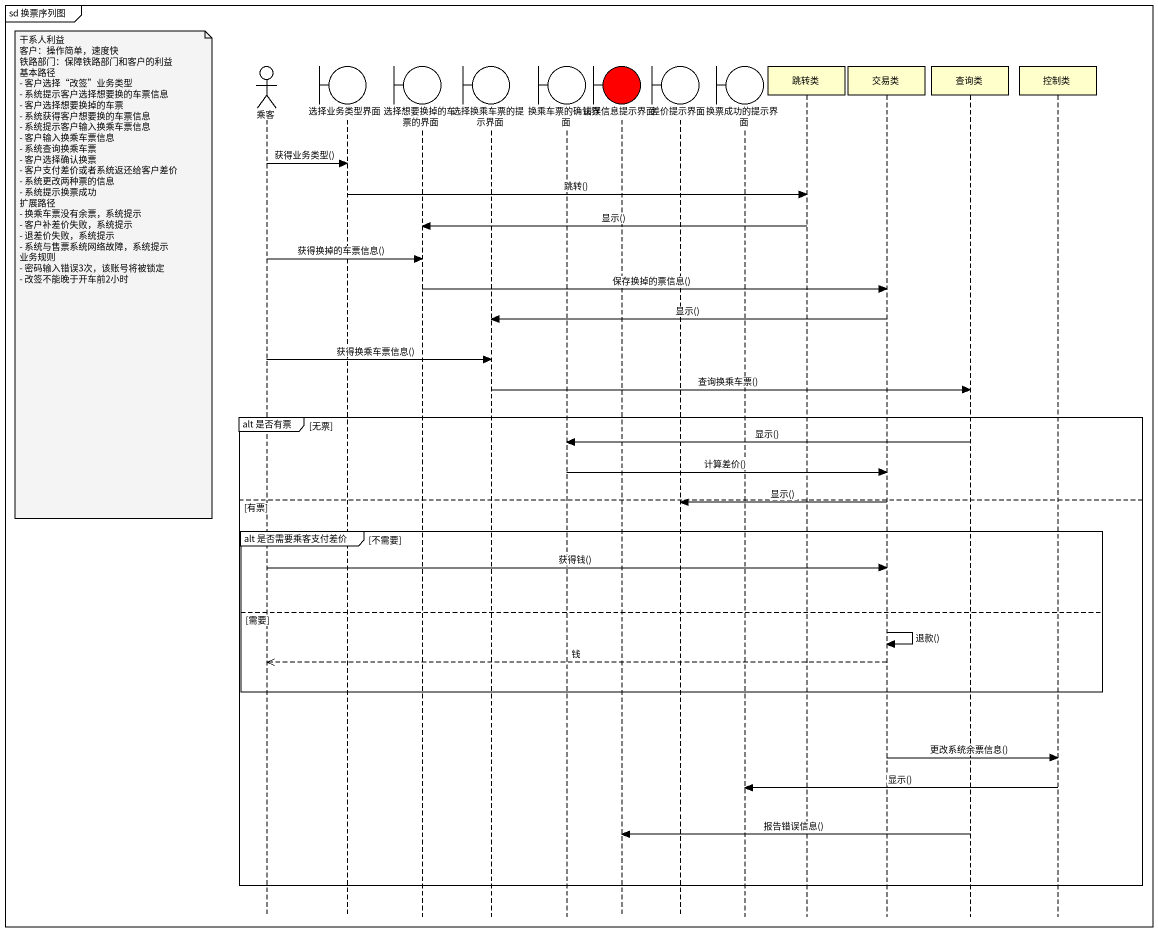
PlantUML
@startuml
mainframe sd 换票序列图
hide footbox
actor 乘客
boundary 选择业务类型界面
boundary 选择想要换掉的车票的界面
boundary 选择换乘车票的提示界面
boundary 换乘车票的确认界面
boundary 错误信息提示界面 #FF0000
boundary 差价提示界面
boundary 换票成功的提示界面
participant 跳转类
participant 交易类
participant 查询类
participant 控制类

乘客 -> 选择业务类型界面 : 获得业务类型()
选择业务类型界面 -> 跳转类 : 跳转()
跳转类 -> 选择想要换掉的车票的界面 : 显示()
乘客 -> 选择想要换掉的车票的界面 : 获得换掉的车票信息()
note left of 乘客
  干系人利益
  客户：操作简单，速度快
  铁路部门：保障铁路部门和客户的利益
  基本路径
  - 客户选择“改签”业务类型
  - 系统提示客户选择想要换的车票信息
  - 客户选择想要换掉的车票
  - 系统获得客户想要换的车票信息
  - 系统提示客户输入换乘车票信息
  - 客户输入换乘车票信息
  - 系统查询换乘车票
  - 客户选择确认换票
  - 客户支付差价或者系统返还给客户差价
  - 系统更改两种票的信息
  - 系统提示换票成功
  扩展路径
  - 换乘车票没有余票，系统提示
  - 客户补差价失败，系统提示
  - 退差价失败，系统提示
  - 系统与售票系统网络故障，系统提示
  业务规则
  - 密码输入错误3次，该账号将被锁定
  - 改签不能晚于开车前2小时
end note
选择想要换掉的车票的界面 -> 交易类 : 保存换掉的票信息()
交易类 -> 选择换乘车票的提示界面 : 显示()
乘客 -> 选择换乘车票的提示界面 : 获得换乘车票信息()
选择换乘车票的提示界面 -> 查询类 : 查询换乘车票()
group alt 是否有票 [无票]
  查询类 -> 换乘车票的确认界面 : 显示()
  换乘车票的确认界面 -> 交易类 : 计算差价()
else 有票
  交易类 -> 差价提示界面 : 显示()
  group alt 是否需要乘客支付差价 [不需要]
    乘客 -> 交易类 : 获得钱()
  else 需要
    交易类 -> 交易类 : 退款()
    交易类 -->> 乘客 : 钱
  end
  交易类 -> 控制类 : 更改系统余票信息()
  控制类 -> 换票成功的提示界面 : 显示()
  查询类 -> 错误信息提示界面 : 报告错误信息()
end
@enduml
